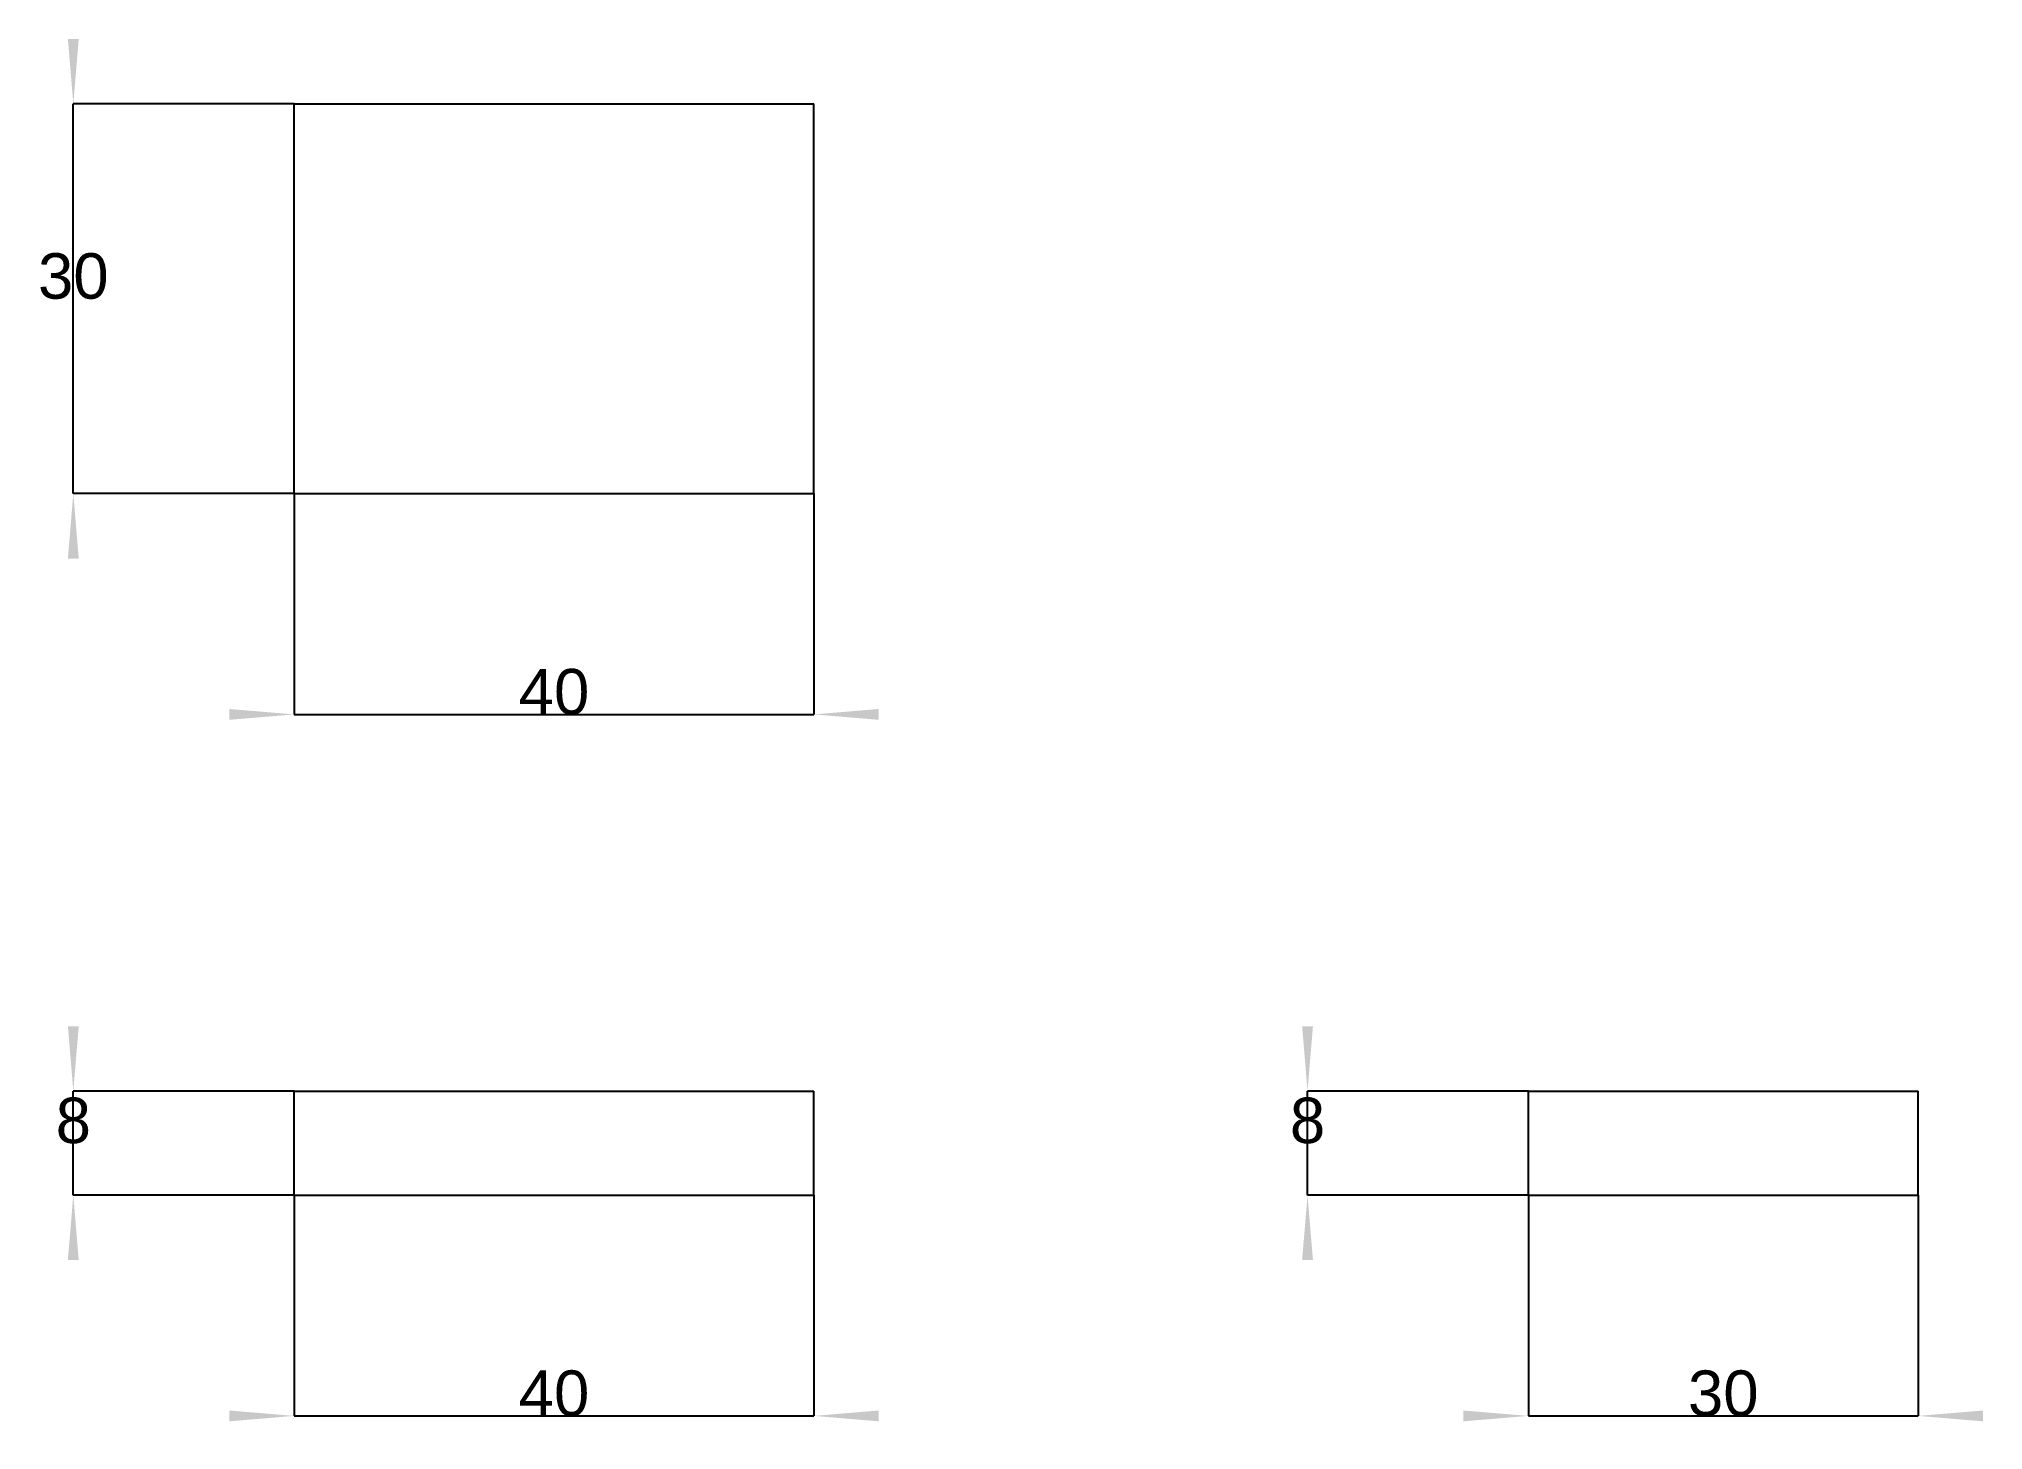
# Model space of a CAD drawing. Header units: millimetres. Extents: x 105 to 255, y 63 to 170.
import ezdxf
from ezdxf.enums import TextEntityAlignment as Align

# ---------------------------------------------------------------- set-up
doc = ezdxf.new("R2010")
doc.units = ezdxf.units.MM
doc.layers.get('0').update_dxf_attribs({"linetype": 'CONTINUOUS'})
for name, color, linetype in [('D', 7, 'CONTINUOUS'), ('D001', 7, 'CONTINUOUS'), ('D002', 7, 'CONTINUOUS'), ('D003', 7, 'CONTINUOUS'), ('D004', 7, 'CONTINUOUS'), ('D005', 7, 'CONTINUOUS'), ('Front', 7, 'CONTINUOUS'), ('Right', 7, 'CONTINUOUS'), ('Top', 7, 'CONTINUOUS')]:
    doc.layers.add(name, color=color, linetype=linetype)
doc.styles.get("Standard").update_dxf_attribs({"font": 'arial.ttf'})
doc.dimstyles.get("Standard").update_dxf_attribs({"dimscale": 0, "dimtxt": 2.5, "dimasz": 2.5, "dimexe": 1.25, "dimexo": 0.625, "dimtad": 1, "dimtxsty": 'STANDARD', "dimcen": 2.5, "dimazin": 3, "dimtfac": 1, "dimtmove": 0, "dimatfit": 3})

# ---------------------------------------------------------------- blocks, each defined once
blk = doc.blocks.new('*D')
at = {"color": 0}
for points in [[(120, 63.5833), (120, 64.4167), (125, 64)], [(170, 63.5833), (170, 64.4167), (165, 64)]]:
    blk.add_solid(points, dxfattribs=at)
at = {"layer": 'D'}
for p, q in [((125, 81), (125, 64)), ((165, 81), (165, 64)), ((125, 64), (165, 64))]:
    blk.add_line(p, q, dxfattribs=at)
blk.add_text('40', height=3.5, dxfattribs=at).set_placement((145, 64), align=Align.CENTER)
blk = doc.blocks.new('*D001')
at = {"color": 0}
for points in [[(107.583, 94), (108.417, 94), (108, 89)], [(107.583, 76), (108.417, 76), (108, 81)]]:
    blk.add_solid(points, dxfattribs=at)
at = {"layer": 'D001'}
for p, q in [((125, 89), (108, 89)), ((108, 81), (108, 89)), ((125, 81), (108, 81))]:
    blk.add_line(p, q, dxfattribs=at)
blk.add_text('8', height=3.5, dxfattribs=at).set_placement((108, 85), align=Align.CENTER)
blk = doc.blocks.new('*D002')
at = {"color": 0}
for points in [[(120, 117.583), (120, 118.417), (125, 118)], [(170, 117.583), (170, 118.417), (165, 118)]]:
    blk.add_solid(points, dxfattribs=at)
at = {"layer": 'D002'}
for p, q in [((125, 135), (125, 118)), ((165, 135), (165, 118)), ((125, 118), (165, 118))]:
    blk.add_line(p, q, dxfattribs=at)
blk.add_text('40', height=3.5, dxfattribs=at).set_placement((145, 118), align=Align.CENTER)
blk = doc.blocks.new('*D003')
at = {"color": 0}
for points in [[(107.583, 170), (108.417, 170), (108, 165)], [(107.583, 130), (108.417, 130), (108, 135)]]:
    blk.add_solid(points, dxfattribs=at)
at = {"layer": 'D003'}
for p, q in [((125, 165), (108, 165)), ((108, 135), (108, 165)), ((125, 135), (108, 135))]:
    blk.add_line(p, q, dxfattribs=at)
blk.add_text('30', height=3.5, dxfattribs=at).set_placement((108, 150), align=Align.CENTER)
blk = doc.blocks.new('*D004')
at = {"color": 0}
for points in [[(215, 63.5833), (215, 64.4167), (220, 64)], [(255, 63.5833), (255, 64.4167), (250, 64)]]:
    blk.add_solid(points, dxfattribs=at)
at = {"layer": 'D004'}
for p, q in [((220, 81), (220, 64)), ((250, 81), (250, 64)), ((220, 64), (250, 64))]:
    blk.add_line(p, q, dxfattribs=at)
blk.add_text('30', height=3.5, dxfattribs=at).set_placement((235, 64), align=Align.CENTER)
blk = doc.blocks.new('*D005')
at = {"color": 0}
for points in [[(202.583, 94), (203.417, 94), (203, 89)], [(202.583, 76), (203.417, 76), (203, 81)]]:
    blk.add_solid(points, dxfattribs=at)
at = {"layer": 'D005'}
for p, q in [((220, 89), (203, 89)), ((203, 81), (203, 89)), ((220, 81), (203, 81))]:
    blk.add_line(p, q, dxfattribs=at)
blk.add_text('8', height=3.5, dxfattribs=at).set_placement((203, 85), align=Align.CENTER)

msp = doc.modelspace()

# ---------------------------------------------------------------- linework, layer by layer
at = {"layer": 'Front'}
for p, q in [((125, 81), (125, 89)), ((125, 89), (165, 89)), ((125, 81), (125, 89)), ((125, 89), (165, 89)), ((165, 81), (165, 89)), ((165, 81), (165, 89)), ((125, 81), (165, 81)), ((125, 81), (165, 81))]:
    msp.add_line(p, q, dxfattribs=at)
at = {"layer": 'Right'}
for p, q in [((220, 81), (220, 89)), ((220, 89), (250, 89)), ((220, 81), (220, 89)), ((220, 89), (250, 89)), ((250, 81), (250, 89)), ((250, 81), (250, 89)), ((220, 81), (250, 81)), ((220, 81), (250, 81))]:
    msp.add_line(p, q, dxfattribs=at)
at = {"layer": 'Top'}
for p, q in [((125, 135), (125, 165)), ((125, 165), (165, 165)), ((125, 135), (125, 165)), ((125, 165), (165, 165)), ((165, 135), (165, 165)), ((165, 135), (165, 165)), ((125, 135), (165, 135)), ((125, 135), (165, 135))]:
    msp.add_line(p, q, dxfattribs=at)

# ---------------------------------------------------------------- dimensions: what is measured, and where the dimension line sits
at = {"layer": 'D'}
dim = msp.add_linear_dim(base=(145, 64), p1=(125, 81), p2=(165, 81), text='40', dimstyle='STANDARD', dxfattribs=at)
dim.commit()
dim.dimension.update_dxf_attribs({"geometry": '*D', "text_midpoint": (145, 69)})
at = {"layer": 'D001'}
dim = msp.add_linear_dim(base=(108, 85), p1=(125, 81), p2=(125, 89), angle=90, text='8', dimstyle='STANDARD', dxfattribs=at)
dim.commit()
dim.dimension.update_dxf_attribs({"geometry": '*D001', "text_midpoint": (113, 85)})
at = {"layer": 'D002'}
dim = msp.add_linear_dim(base=(145, 118), p1=(125, 135), p2=(165, 135), text='40', dimstyle='STANDARD', dxfattribs=at)
dim.commit()
dim.dimension.update_dxf_attribs({"geometry": '*D002', "text_midpoint": (145, 123)})
at = {"layer": 'D003'}
dim = msp.add_linear_dim(base=(108, 150), p1=(125, 135), p2=(125, 165), angle=90, text='30', dimstyle='STANDARD', dxfattribs=at)
dim.commit()
dim.dimension.update_dxf_attribs({"geometry": '*D003', "text_midpoint": (113, 150)})
at = {"layer": 'D004'}
dim = msp.add_linear_dim(base=(235, 64), p1=(220, 81), p2=(250, 81), text='30', dimstyle='STANDARD', dxfattribs=at)
dim.commit()
dim.dimension.update_dxf_attribs({"geometry": '*D004', "text_midpoint": (235, 69)})
at = {"layer": 'D005'}
dim = msp.add_linear_dim(base=(203, 85), p1=(220, 81), p2=(220, 89), angle=90, text='8', dimstyle='STANDARD', dxfattribs=at)
dim.commit()
dim.dimension.update_dxf_attribs({"geometry": '*D005', "text_midpoint": (208, 85)})

doc.saveas('drawing.dxf')
